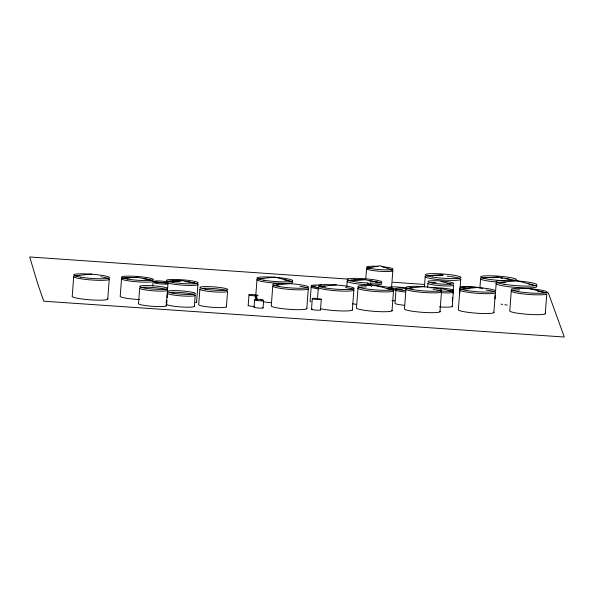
<?xml version="1.0" encoding="UTF-8"?>
<svg xmlns="http://www.w3.org/2000/svg" width="594" height="594" viewBox="0 0 594 594"><rect width="100%" height="100%" fill="white"/><g stroke="black" fill="none" stroke-linecap="round" stroke-linejoin="round"><path stroke-width="0.89" d="M107.722 299.294L109.214 279.47M121.547 278.534L120.233 296.042A15.971 1.864 4.3 0 0 139.724 299.554M152.784 285.974L153.126 281.37M166.201 305.903L167.976 283.784M166.944 300.349L166.669 304.024A13.996 1.634 4.3 0 0 180.494 306.905A13.996 1.634 4.3 0 0 194.342 306.081M167.152 297.594L167.493 293.005A13.996 1.634 4.3 0 0 181.319 295.886A13.996 1.634 4.3 0 0 195.174 295.062M194.342 306.511L195.174 295.485M196.584 302.168L197.906 284.66M226.403 306.935L227.561 291.468M248.195 305.435L248.997 294.81M254.076 307.113L254.626 299.814M256.059 299.822L255.212 295.834A4.537 0.527 4.3 0 1 248.96 294.854A4.537 0.527 4.3 0 1 255.576 294.899A4.537 0.527 4.3 0 1 256.237 295.842L257.388 299.599A4.537 0.527 4.3 0 1 258.531 299.643M255.851 294.683L257.002 279.366A17.946 2.094 4.3 0 0 269.943 282.625A17.946 2.094 4.3 0 0 291.142 283.011A17.946 2.094 4.3 0 0 284.11 279.863M263.053 307.922L263.602 300.616M306.786 308.791L308.279 288.966M311.197 286.754L310.127 301.024A12.919 1.507 4.3 0 0 310.989 301.863M311.516 309.17L312.31 298.544M317.486 298.782L318.362 287.073A17.946 2.094 4.3 0 0 331.303 290.332A17.946 2.094 4.3 0 0 352.509 290.718A17.946 2.094 4.3 0 0 345.47 287.57M320.485 309.979L321.287 299.354M346.829 286.293L347.23 280.969M352.353 310.075L353.846 290.258M358.011 287.845L356.519 307.662A17.946 2.094 4.3 0 0 374.242 311.353A17.946 2.094 4.3 0 0 392.003 310.298M365.8 278.482L366.55 268.533A13.276 1.552 4.3 0 0 379.663 271.265A13.276 1.552 4.3 0 0 392.812 270.485M371.725 286.56L369.98 284.838L370.114 283.1L371.198 283.145A17.412 2.034 4.3 0 0 376.314 280.145A17.412 2.034 4.3 0 0 348.017 278.928A17.412 2.034 4.3 0 0 366.817 282.959L367.864 283.004L367.738 284.741L366.691 284.697A17.412 2.034 4.3 0 1 348.069 281.972A17.412 2.034 4.3 0 1 355.383 280.101M391.58 287.169L392.805 270.886M392.003 310.848L393.495 291.023M396.005 289.917L395.01 303.148A10.595 1.233 4.3 0 0 404.091 305.212M424.435 286.947L425.237 276.314A17.946 2.094 4.3 0 0 442.961 280.004A17.946 2.094 4.3 0 0 460.721 278.95M427.658 287.451L427.992 283.048A12.919 1.507 4.3 0 0 440.748 285.699A12.919 1.507 4.3 0 0 453.541 284.942M439.976 311.805L441.468 291.981M452.346 301.188L452.613 297.668M452.94 293.265L453.534 285.335M452.234 306.526L453.304 292.255M459.585 294.565L460.721 279.499M479.878 288.201L480.613 278.452A17.946 2.094 4.3 0 0 495.997 281.95M493.852 312.652L495.344 292.827M495.01 298.849L495.285 295.181M495.626 290.592L496.183 283.249A20.456 2.383 4.3 0 0 524.19 287.852A20.456 2.383 4.3 0 0 528.838 284.088M511.286 290.778L509.801 310.603A17.946 2.094 4.3 0 0 527.524 314.293A17.946 2.094 4.3 0 0 545.285 313.238M545.277 313.781L546.77 293.963A17.946 2.094 4.3 0 1 519.267 293.406A17.946 2.094 4.3 0 1 519.691 289.887M77.287 275.549L91.758 274.049M260.558 278.623L275.029 277.131L288.951 280.732M276.351 285.038L290.822 283.546M321.918 286.33L336.39 284.838M409.541 288.053L424.019 286.56M500.23 282.402L516.735 280.695L532.603 284.808M463.417 288.907L477.888 287.407M124.71 277.881L137.533 277.361L149.985 279.752M169.49 281.17L182.313 280.65L194.758 283.041M428.794 275.579L443.198 275L432.098 275.43M350.675 280.249L364.649 279.685L378.222 282.291M484.162 277.71L498.566 277.131L509.258 279.187M127.658 277.747L137.533 277.361M172.431 281.036L182.313 280.65M353.883 280.108L364.649 279.685M487.474 277.569L498.566 277.131M256.237 295.842L255.212 295.834L256.363 299.591A4.537 0.527 4.3 0 0 256.051 300.378A4.537 0.527 4.3 0 0 262.934 300.787A4.537 0.527 4.3 0 0 260.855 299.851M255.138 296.822L255.65 296.822M256.363 299.591L257.388 299.599M368.77 284.786L371.064 284.882M546.495 292.76L548.344 292.887L564.3 337.028L43.763 301.203L37.786 283.977L29.7 256.972L348.143 279.098M460.112 286.917L464.664 287.229M392.745 282.224L424.613 284.452M529.313 288.543L543.235 292.144M440.971 281.437L450.995 284.029A12.919 1.507 4.3 0 0 449.48 283.724M440.741 288.35L450.764 290.949M376.039 285.603L389.961 289.211M259.192 299.25L262.711 300.156M370.114 283.1L372.423 285.528L373.552 285.58A17.946 2.094 4.3 0 1 392.931 289.731A17.946 2.094 4.3 0 1 363.773 288.484A17.946 2.094 4.3 0 1 369.037 285.387L370.173 285.432L367.864 283.004M256.393 297.579L257.083 299.829M107.729 298.745A17.946 2.094 4.3 0 1 89.969 299.799A17.946 2.094 4.3 0 1 72.245 296.109L73.73 276.284A17.946 2.094 4.3 0 0 91.454 279.974A17.946 2.094 4.3 0 0 109.222 278.92M74.948 275.846A17.946 2.094 4.3 0 1 79.693 275.423M100.839 276.782A17.946 2.094 4.3 0 1 102.383 277.019M103.282 277.175A17.946 2.094 4.3 0 1 108.011 278.304M258.212 278.928A17.946 2.094 4.3 0 1 263.862 278.482M270.901 302.688A17.946 2.094 4.3 0 1 263.097 301.759M308.279 288.417A17.946 2.094 4.3 0 1 290.518 289.471A17.946 2.094 4.3 0 1 272.795 285.781L271.302 305.606A17.946 2.094 4.3 0 0 289.026 309.296A17.946 2.094 4.3 0 0 306.786 308.241M274.012 285.343A17.946 2.094 4.3 0 1 278.757 284.92M299.903 286.278A17.946 2.094 4.3 0 1 307.076 287.8M319.579 286.635A17.946 2.094 4.3 0 1 325.222 286.189M352.361 309.533A17.946 2.094 4.3 0 1 341.446 310.937A17.946 2.094 4.3 0 1 320.404 308.709M386.664 288.58A17.946 2.094 4.3 0 1 388.506 291.854A17.946 2.094 4.3 0 1 361.739 289.701A17.946 2.094 4.3 0 1 366.416 286.947M439.983 311.256A17.946 2.094 4.3 0 1 422.223 312.31A17.946 2.094 4.3 0 1 404.499 308.62L405.992 288.795A17.946 2.094 4.3 0 0 430.019 292.82A17.946 2.094 4.3 0 0 435.536 289.686M407.202 288.357A17.946 2.094 4.3 0 1 412.845 287.912M433.093 289.293A17.946 2.094 4.3 0 1 434.637 289.53M493.852 312.102A17.946 2.094 4.3 0 1 476.091 313.157A17.946 2.094 4.3 0 1 458.368 309.467L459.86 289.642A17.946 2.094 4.3 0 0 477.583 293.332A17.946 2.094 4.3 0 0 495.344 292.278M461.078 289.204A17.946 2.094 4.3 0 1 469.082 288.758M486.152 290.028A17.946 2.094 4.3 0 1 494.141 291.661M537.585 291.157A17.946 2.094 4.3 0 1 539.181 291.394M539.939 291.513A17.946 2.094 4.3 0 1 545.567 292.79M497.564 282.744A20.456 2.383 4.3 0 1 505.761 282.232M507.202 305.049A20.456 2.383 4.3 0 1 504.803 304.737M502.591 304.395A20.456 2.383 4.3 0 1 500.972 304.113M504.447 280.672A17.946 2.094 4.3 0 1 480.598 276.849A17.946 2.094 4.3 0 1 505.635 276.856A17.946 2.094 4.3 0 1 511.13 280.672M481.823 278.014A17.946 2.094 4.3 0 1 494.193 277.695M500.705 278.133A17.946 2.094 4.3 0 1 502.539 278.311M505.212 278.616A17.946 2.094 4.3 0 1 514.887 280.465M426.455 275.876A17.946 2.094 4.3 0 1 435.298 275.438M447.171 276.18A17.946 2.094 4.3 0 1 449.844 276.477M450.698 276.589A17.946 2.094 4.3 0 1 459.518 278.334M381.541 266.654A13.276 1.552 4.3 0 1 390.963 269.728A13.276 1.552 4.3 0 1 368.629 268.065A13.276 1.552 4.3 0 1 378.088 266.394M370.745 267.901A13.276 1.552 4.3 0 0 367.448 268.206L379.982 265.696L391.921 270.025A13.276 1.552 4.3 0 0 390.191 269.55M167.367 290.013A13.996 1.634 4.3 0 1 153.512 290.83A13.996 1.634 4.3 0 1 139.687 287.956L138.521 303.415A13.996 1.634 4.3 0 0 152.346 306.296A13.996 1.634 4.3 0 0 166.201 305.472M140.63 287.615A13.996 1.634 4.3 0 1 153.534 287.563A13.996 1.634 4.3 0 1 166.424 289.53M170.27 292.426A13.996 1.634 4.3 0 1 193.726 294.409M227.569 291.045A13.996 1.634 4.3 0 1 213.714 291.862A13.996 1.634 4.3 0 1 199.888 288.988L198.723 304.447A13.996 1.634 4.3 0 0 212.548 307.328A13.996 1.634 4.3 0 0 226.403 306.504M202.658 288.409A13.996 1.634 4.3 0 1 226.626 290.563M153.133 280.88A15.971 1.864 4.3 0 1 141.446 282.061A15.971 1.864 4.3 0 1 122.616 279.574A15.971 1.864 4.3 0 1 129.388 277.747M143.451 278.683A15.971 1.864 4.3 0 1 152.057 280.331M197.906 284.17A15.971 1.864 4.3 0 1 186.887 285.38A15.971 1.864 4.3 0 1 167.976 283.056M167.404 281.437A15.971 1.864 4.3 0 1 180.049 281.237M185.031 281.623A15.971 1.864 4.3 0 1 187.452 281.875M188.224 281.972A15.971 1.864 4.3 0 1 196.837 283.62M196.592 301.678A15.971 1.864 4.3 0 1 195.508 302.561M381.652 283.524A17.412 2.034 4.3 0 1 371.896 284.905M369.386 280.925A17.412 2.034 4.3 0 1 380.487 282.922M356.244 304.314A17.412 2.034 4.3 0 1 352.324 303.757M319.03 288.929A12.919 1.507 4.3 0 1 316.142 286.115M318.347 287.696A12.919 1.507 4.3 0 1 311.286 285.617A12.919 1.507 4.3 0 1 321.562 285.098M430.442 287.808A12.919 1.507 4.3 0 1 452.22 289.679A12.919 1.507 4.3 0 1 440.644 291.001M453.311 291.862A12.919 1.507 4.3 0 1 442.203 292.731M448.388 290.488A12.919 1.507 4.3 0 1 452.442 291.416M452.234 306.133A12.919 1.507 4.3 0 1 439.449 306.89M430.553 282.514A12.919 1.507 4.3 0 1 435.848 282.432M447.215 283.36A12.919 1.507 4.3 0 1 448.619 283.576M462.533 287.845A10.855 1.27 4.3 0 1 468.406 286.62A10.855 1.27 4.3 0 1 482.536 288.357M405.19 290.652A10.595 1.233 4.3 0 1 396.05 288.639A10.595 1.233 4.3 0 1 407.053 288.32M405.086 291.981A10.595 1.233 4.3 0 1 396.718 289.657M398.099 289.478A10.595 1.233 4.3 0 1 402.442 289.412M396.324 290.05A8.687 1.017 4.3 0 1 394.141 289.82M390.6 288.001A8.687 1.017 4.3 0 1 392.196 287.927M396.406 288.959A8.687 1.017 4.3 0 1 390.666 288.149M389.538 287.83A8.687 1.017 4.3 0 1 394.238 286.857A8.687 1.017 4.3 0 1 405.554 288.246M394.772 300.831A8.687 1.017 4.3 0 1 391.988 300.49M262.748 307.625A4.537 0.527 4.3 0 1 258.561 308.048A4.537 0.527 4.3 0 1 254.388 307.001M254.41 306.459A4.537 0.527 4.3 0 1 249.48 305.977A4.537 0.527 4.3 0 1 248.5 305.323M320.493 309.838A4.537 0.527 4.3 0 1 314.827 310.001A4.537 0.527 4.3 0 1 312.414 308.984M318.533 298.589A4.537 0.527 4.3 0 1 319.55 299.576L318.525 299.569A4.537 0.527 4.3 0 1 312.31 298.685A4.537 0.527 4.3 0 1 317.396 298.47M167.983 283.568A7.002 0.817 4.3 0 1 159.541 283.85A7.002 0.817 4.3 0 1 155.175 282.291A7.002 0.817 4.3 0 1 166.602 283.078M166.105 302.004A7.002 0.817 4.3 0 1 166.105 302.628M80.68 277.16A17.946 2.094 4.3 0 0 109.333 277.895A17.946 2.094 4.3 0 0 84.756 273.856A17.946 2.094 4.3 0 0 80.68 277.16M263.951 280.242A17.946 2.094 4.3 0 0 292.597 280.977A17.946 2.094 4.3 0 0 268.028 276.938A17.946 2.094 4.3 0 0 263.951 280.242M279.744 286.657A17.946 2.094 4.3 0 0 308.397 287.392A17.946 2.094 4.3 0 0 283.821 283.353A17.946 2.094 4.3 0 0 279.744 286.657M325.312 287.949A17.946 2.094 4.3 0 0 353.965 288.684A17.946 2.094 4.3 0 0 329.388 284.645A17.946 2.094 4.3 0 0 325.312 287.949M412.941 289.672A17.946 2.094 4.3 0 0 441.587 290.407A17.946 2.094 4.3 0 0 417.018 286.367A17.946 2.094 4.3 0 0 412.941 289.672M466.81 290.518A17.946 2.094 4.3 0 0 495.463 291.253A17.946 2.094 4.3 0 0 470.886 287.214A17.946 2.094 4.3 0 0 466.81 290.518M518.243 291.654A17.946 2.094 4.3 0 0 546.888 292.389A17.946 2.094 4.3 0 0 522.319 288.35A17.946 2.094 4.3 0 0 518.243 291.654M504.106 284.244A20.456 2.383 4.3 0 0 536.761 285.083A20.456 2.383 4.3 0 0 508.754 280.479A20.456 2.383 4.3 0 0 504.106 284.244M432.202 276.967A17.946 2.094 4.3 0 0 460.855 277.71A17.946 2.094 4.3 0 0 436.278 273.671A17.946 2.094 4.3 0 0 432.202 276.967M145.144 288.149A13.996 1.634 4.3 0 0 167.493 288.721A13.996 1.634 4.3 0 0 148.322 285.573A13.996 1.634 4.3 0 0 145.144 288.149M172.951 293.198A13.996 1.634 4.3 0 0 195.3 293.77A13.996 1.634 4.3 0 0 176.136 290.622A13.996 1.634 4.3 0 0 172.951 293.198M205.346 289.181A13.996 1.634 4.3 0 0 227.688 289.753A13.996 1.634 4.3 0 0 208.524 286.605A13.996 1.634 4.3 0 0 205.346 289.181M127.747 279.121A15.971 1.864 4.3 0 0 153.245 279.774A15.971 1.864 4.3 0 0 131.378 276.18A15.971 1.864 4.3 0 0 127.747 279.121M172.527 282.41A15.971 1.864 4.3 0 0 198.025 283.063A15.971 1.864 4.3 0 0 176.158 279.47A15.971 1.864 4.3 0 0 172.527 282.41M433.041 283.108A12.919 1.507 4.3 0 0 453.668 283.642A12.919 1.507 4.3 0 0 435.974 280.732A12.919 1.507 4.3 0 0 433.041 283.108M156.905 282.195A7.002 0.817 4.3 0 0 168.08 282.484A7.002 0.817 4.3 0 0 158.494 280.903A7.002 0.817 4.3 0 0 156.905 282.195"/></g></svg>
